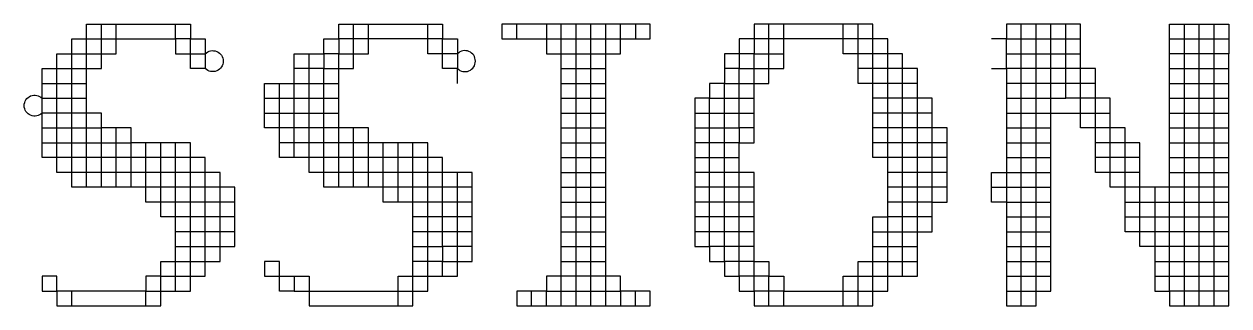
# Model space of a CAD drawing. Header units: millimetres. Extents: x 0 to 420, y 0 to 297.
# Drawn here: x 389.57 to 396.6, y 75.52 to 77.16 of the extents above; entities that cross this region are included whole.
import ezdxf
from ezdxf.enums import TextEntityAlignment as Align

# ---------------------------------------------------------------- set-up
doc = ezdxf.new("R2010")
doc.units = ezdxf.units.MM
doc.layers.add('TEXT', color=255, linetype='Continuous')
doc.styles.add('ECL', font='SIMFANG_2312.TTF', dxfattribs={"width": 0.7, "height": 3})

# ---------------------------------------------------------------- blocks, each defined once
blk = doc.blocks.new('*U68')
at = {"color": 157, "linetype": 'Continuous'}
for points in [[(31.812, 4.722), (31.664, 4.722), (31.664, 4.87), (31.515, 4.87), (31.515, 5.019), (31.367, 5.019), (31.367, 5.167), (31.218, 5.167), (31.07, 5.167), (30.921, 5.167), (30.773, 5.167), (30.624, 5.167), (30.476, 5.167), (30.327, 5.167), (30.179, 5.167), (30.03, 5.167), (30.03, 5.316), (30.03, 5.464), (30.03, 5.613), (29.882, 5.613), (29.882, 5.761), (29.882, 5.91), (29.882, 6.058), (30.03, 6.058), (30.03, 6.207), (30.179, 6.207), (30.179, 6.355), (30.327, 6.355), (30.327, 6.504), (31.367, 6.504), (31.367, 6.355), (31.515, 6.355), (31.515, 6.207), (31.515, 6.058), (31.367, 6.058), (31.367, 6.207), (31.367, 6.355), (31.218, 6.355), (31.218, 6.504)], [(38.643, 5.91), (38.643, 6.058), (38.495, 6.058), (38.346, 6.058), (38.346, 6.207), (38.198, 6.207), (38.049, 6.207), (37.901, 6.207), (37.901, 6.355), (37.752, 6.355), (37.604, 6.355), (37.455, 6.355), (37.307, 6.355), (37.158, 6.355), (37.01, 6.355), (37.01, 6.207), (36.861, 6.207), (36.861, 6.058), (36.713, 6.058)], [(35.079, 6.058), (35.228, 6.058), (35.376, 6.058), (35.525, 6.058)], [(38.94, 5.316), (38.792, 5.316), (38.643, 5.316), (38.643, 5.464), (38.495, 5.464), (38.495, 5.613), (38.346, 5.613), (38.198, 5.613)], [(39.534, 5.316), (39.683, 5.316), (39.831, 5.316), (39.98, 5.316)], [(40.871, 5.167), (40.722, 5.167), (40.722, 5.316), (40.574, 5.316), (40.425, 5.316)], [(39.534, 5.167), (39.683, 5.167), (39.831, 5.167), (39.98, 5.167)], [(39.534, 5.019), (39.683, 5.019), (39.831, 5.019), (39.98, 5.019)], [(39.534, 4.722), (39.683, 4.722), (39.831, 4.722), (39.98, 4.722)], [(39.534, 4.573), (39.683, 4.573), (39.831, 4.573), (39.98, 4.573)], [(40.722, 4.573), (40.871, 4.573), (41.019, 4.573), (41.168, 4.573), (41.316, 4.573), (41.465, 4.573), (41.613, 4.573), (41.762, 4.573)], [(31.218, 4.276), (31.367, 4.276), (31.515, 4.276), (31.664, 4.276), (31.664, 4.425), (31.515, 4.425), (31.367, 4.425), (31.218, 4.425)], [(39.534, 4.425), (39.683, 4.425), (39.831, 4.425), (39.98, 4.425)], [(39.534, 4.276), (39.683, 4.276), (39.831, 4.276), (39.98, 4.276)], [(41.019, 4.128), (41.168, 4.128), (41.316, 4.128), (41.465, 4.128), (41.613, 4.128), (41.762, 4.128)], [(39.534, 3.979), (39.683, 3.979), (39.831, 3.979), (39.98, 3.979)]]:
    blk.add_lwpolyline(points, dxfattribs=at)
at = {"color": 177, "linetype": 'Continuous'}
for points in [[(31.812, 4.573), (31.664, 4.573), (31.664, 4.722), (31.515, 4.722), (31.515, 4.87), (31.367, 4.87), (31.367, 5.019), (31.218, 5.019), (31.07, 5.019), (30.921, 5.019), (30.773, 5.019), (30.624, 5.019), (30.476, 5.019), (30.327, 5.019), (30.179, 5.019), (30.179, 5.167), (30.179, 5.316), (30.179, 5.464), (30.179, 5.613), (30.03, 5.613), (30.03, 5.761), (30.03, 5.91), (30.179, 5.91), (30.179, 6.058), (30.327, 6.058), (30.476, 6.058), (30.476, 6.207), (30.624, 6.207), (30.624, 6.355), (30.624, 6.504)], [(39.534, 5.761), (39.683, 5.761), (39.831, 5.761), (39.98, 5.761), (39.98, 5.91), (39.98, 6.058), (39.98, 6.207), (39.98, 6.355), (39.98, 6.504)], [(36.416, 5.613), (36.564, 5.613), (36.564, 5.761), (36.713, 5.761), (36.713, 5.91), (36.861, 5.91), (36.861, 6.058), (37.01, 6.058), (37.01, 6.207), (37.158, 6.207), (37.307, 6.207)], [(38.792, 5.613), (38.643, 5.613), (38.643, 5.761), (38.495, 5.761), (38.495, 5.91), (38.346, 5.91), (38.346, 6.058), (38.198, 6.058), (38.049, 6.058)], [(37.01, 4.128), (36.861, 4.128), (36.861, 4.276), (36.713, 4.276), (36.564, 4.276), (36.564, 4.425), (36.564, 4.573), (36.564, 4.722), (36.564, 4.87), (36.564, 5.019), (36.564, 5.167), (36.564, 5.316), (36.564, 5.464), (36.713, 5.464), (36.713, 5.613), (36.861, 5.613), (36.861, 5.761), (37.01, 5.761)], [(37.307, 3.682), (37.307, 3.831), (37.158, 3.831), (37.158, 3.979), (37.01, 3.979), (36.861, 3.979), (36.861, 4.128), (36.713, 4.128), (36.713, 4.276), (36.713, 4.425), (36.713, 4.573), (36.713, 4.722), (36.713, 4.87), (36.713, 5.019), (36.713, 5.167), (36.713, 5.316), (36.713, 5.464), (36.861, 5.464), (36.861, 5.613), (37.01, 5.613)], [(29.882, 5.464), (30.03, 5.464), (30.179, 5.464), (30.327, 5.464), (30.476, 5.464)], [(32.852, 4.87), (32.852, 5.019), (32.852, 5.167), (32.852, 5.316), (32.852, 5.464)], [(33, 4.87), (33, 5.019), (33, 5.167), (33, 5.316), (33, 5.464)], [(29.882, 5.316), (30.03, 5.316), (30.179, 5.316), (30.327, 5.316), (30.476, 5.316), (30.624, 5.316), (30.773, 5.316)], [(31.07, 3.979), (31.07, 4.128), (31.218, 4.128), (31.367, 4.128), (31.515, 4.128), (31.515, 4.276), (31.515, 4.425), (31.515, 4.573), (31.515, 4.722), (31.367, 4.722), (31.367, 4.87), (31.218, 4.87), (31.07, 4.87), (30.921, 4.87), (30.921, 5.019), (30.921, 5.167), (30.921, 5.316)], [(30.921, 3.682), (31.07, 3.682), (31.07, 3.831), (31.07, 3.979), (31.218, 3.979), (31.367, 3.979), (31.367, 4.128), (31.367, 4.276), (31.367, 4.425), (31.367, 4.573), (31.367, 4.722), (31.218, 4.722), (31.07, 4.722), (31.07, 4.87), (31.07, 5.019), (31.07, 5.167), (31.07, 5.316)], [(33.446, 4.722), (33.446, 4.87), (33.446, 5.019), (33.446, 5.167), (33.446, 5.316)], [(35.079, 5.167), (35.228, 5.167), (35.376, 5.167), (35.525, 5.167)], [(38.198, 4.425), (38.346, 4.425), (38.495, 4.425), (38.643, 4.425), (38.643, 4.573), (38.495, 4.573), (38.346, 4.573)], [(35.079, 4.276), (35.228, 4.276), (35.376, 4.276), (35.525, 4.276)], [(34.931, 3.682), (34.931, 3.831), (35.079, 3.831), (35.228, 3.831), (35.376, 3.831), (35.525, 3.831), (35.673, 3.831), (35.673, 3.682)]]:
    blk.add_lwpolyline(points, dxfattribs=at)
at = {"color": 165, "linetype": 'Continuous'}
for points in [[(30.476, 4.87), (30.476, 5.019), (30.476, 5.167), (30.476, 5.316), (30.476, 5.464), (30.476, 5.613), (30.327, 5.613), (30.327, 5.761), (30.327, 5.91), (30.327, 6.058), (30.327, 6.207), (30.476, 6.207), (30.476, 6.355), (30.476, 6.504)], [(32.406, 5.91), (32.555, 5.91), (32.703, 5.91), (32.852, 5.91), (32.852, 6.058), (32.852, 6.207), (33, 6.207), (33, 6.355), (33, 6.504)], [(35.525, 3.682), (35.525, 3.831), (35.525, 3.979), (35.525, 4.128), (35.525, 4.276), (35.525, 4.425), (35.525, 4.573), (35.525, 4.722), (35.525, 4.87), (35.525, 5.019), (35.525, 5.167), (35.525, 5.316), (35.525, 5.464), (35.525, 5.613), (35.525, 5.761), (35.525, 5.91), (35.525, 6.058), (35.525, 6.207), (35.525, 6.355), (35.525, 6.504)], [(37.01, 5.464), (37.01, 5.613), (37.01, 5.761), (37.01, 5.91), (37.01, 6.058), (37.158, 6.058), (37.158, 6.207), (37.158, 6.355), (37.158, 6.504)], [(41.762, 4.276), (41.613, 4.276), (41.465, 4.276), (41.316, 4.276), (41.168, 4.276), (41.019, 4.276), (40.871, 4.276), (40.871, 4.425), (40.722, 4.425), (40.722, 4.573), (40.722, 4.722), (40.722, 4.87), (40.722, 5.019), (40.574, 5.019), (40.425, 5.019), (40.425, 5.167), (40.425, 5.316), (40.425, 5.464), (40.425, 5.613), (40.425, 5.761), (40.425, 5.91), (40.425, 6.058), (40.277, 6.058), (40.277, 6.207), (40.277, 6.355), (40.277, 6.504), (39.534, 6.504), (39.534, 6.355), (39.386, 6.355)], [(41.613, 3.682), (41.613, 3.831), (41.613, 3.979), (41.613, 4.128), (41.613, 4.276), (41.613, 4.425), (41.613, 4.573), (41.613, 4.722), (41.613, 4.87), (41.613, 5.019), (41.613, 5.167), (41.613, 5.316), (41.613, 5.464), (41.613, 5.613), (41.613, 5.761), (41.613, 5.91), (41.613, 6.058), (41.613, 6.207), (41.613, 6.355), (41.613, 6.504)], [(32.406, 3.831), (32.258, 3.831), (32.258, 3.979), (32.555, 3.979), (32.555, 3.831), (33.446, 3.831), (33.446, 3.979), (33.594, 3.979), (33.743, 3.979), (33.891, 3.979), (34.04, 3.979), (34.04, 4.128), (34.188, 4.128), (34.188, 4.276), (34.188, 4.425), (34.188, 4.573), (34.188, 4.722), (34.188, 4.87), (34.188, 5.019), (33.891, 5.019), (33.891, 5.167), (33.743, 5.167), (33.743, 5.316), (33.149, 5.316), (33.149, 5.464), (32.852, 5.464), (32.703, 5.464), (32.555, 5.464), (32.406, 5.464), (32.258, 5.464), (32.109, 5.464), (32.109, 5.613), (32.109, 5.761), (32.109, 5.91), (32.406, 5.91)], [(36.861, 5.019), (36.861, 5.167), (36.861, 5.316), (36.713, 5.316), (36.564, 5.316), (36.416, 5.316)], [(37.01, 4.87), (36.861, 4.87), (36.861, 5.019), (36.713, 5.019), (36.564, 5.019), (36.416, 5.019)], [(37.01, 4.722), (36.861, 4.722), (36.861, 4.87), (36.713, 4.87), (36.564, 4.87), (36.416, 4.87)], [(37.01, 4.128), (37.158, 4.128), (37.158, 3.979), (37.307, 3.979), (37.307, 3.831), (37.901, 3.831), (37.901, 3.979), (38.049, 3.979), (38.049, 4.128), (38.198, 4.128), (38.346, 4.128), (38.495, 4.128), (38.643, 4.128)]]:
    blk.add_lwpolyline(points, dxfattribs=at)
at = {"color": 251, "linetype": 'Continuous'}
for points in [[(32.406, 5.167), (32.406, 5.316), (32.406, 5.464), (32.406, 5.613), (32.406, 5.761), (32.406, 5.91), (32.406, 6.058), (32.406, 6.207), (32.703, 6.207), (32.703, 6.355), (32.852, 6.355), (32.852, 6.504), (33.891, 6.504), (33.891, 6.355), (34.04, 6.355), (34.04, 6.207), (34.04, 6.058, 2.414214), (34.04, 6.207), (33.891, 6.207), (33.743, 6.207), (33.743, 6.355), (33.594, 6.355), (33.446, 6.355), (33.297, 6.355), (33.149, 6.355), (33, 6.355), (32.852, 6.355), (32.852, 6.207), (32.703, 6.207), (32.703, 6.058), (32.555, 6.058), (32.406, 6.058)], [(29.882, 5.91), (30.03, 5.91), (30.03, 6.058), (30.179, 6.058), (30.179, 6.207), (30.327, 6.207), (30.327, 6.355), (30.476, 6.355), (30.624, 6.355), (30.773, 6.355), (30.921, 6.355), (31.07, 6.355), (31.218, 6.355), (31.218, 6.207), (31.367, 6.207), (31.515, 6.207, -2.414214), (31.515, 6.058)]]:
    blk.add_lwpolyline(points, format="xyb", dxfattribs=at)
at = {"color": 147, "linetype": 'Continuous'}
for points in [[(33.149, 4.87), (33.149, 5.019), (33, 5.019), (32.852, 5.019), (32.703, 5.019), (32.703, 5.167), (32.703, 5.316), (32.703, 5.464), (32.703, 5.613), (32.703, 5.761), (32.703, 5.91), (32.703, 6.058), (32.852, 6.058), (33, 6.058), (33, 6.207), (33.149, 6.207), (33.149, 6.355), (33.149, 6.504)], [(39.534, 5.613), (39.683, 5.613), (39.831, 5.613), (39.98, 5.613), (39.98, 5.761), (40.128, 5.761), (40.128, 5.91), (40.128, 6.058), (40.128, 6.207), (40.128, 6.355), (40.128, 6.504)], [(41.762, 4.425), (41.613, 4.425), (41.465, 4.425), (41.316, 4.425), (41.168, 4.425), (41.019, 4.425), (40.871, 4.425), (40.871, 4.573), (40.871, 4.722), (40.871, 4.87), (40.871, 5.019), (40.871, 5.167), (40.871, 5.316), (40.722, 5.316), (40.722, 5.464), (40.574, 5.464), (40.574, 5.613), (40.574, 5.761), (40.425, 5.761), (40.277, 5.761), (40.277, 5.91), (40.128, 5.91), (39.98, 5.91), (39.831, 5.91), (39.683, 5.91), (39.534, 5.91)], [(38.94, 5.167), (38.792, 5.167), (38.643, 5.167), (38.643, 5.316), (38.495, 5.316), (38.495, 5.464), (38.346, 5.464), (38.198, 5.464)], [(39.534, 5.464), (39.683, 5.464), (39.831, 5.464), (39.98, 5.464)], [(38.94, 5.019), (38.792, 5.019), (38.643, 5.019), (38.643, 5.167), (38.495, 5.167), (38.495, 5.316), (38.346, 5.316), (38.198, 5.316)], [(39.534, 4.128), (39.683, 4.128), (39.831, 4.128), (39.98, 4.128)], [(41.019, 3.979), (41.168, 3.979), (41.316, 3.979), (41.465, 3.979), (41.613, 3.979), (41.762, 3.979)]]:
    blk.add_lwpolyline(points, dxfattribs=at)
at = {"color": 252, "linetype": 'Continuous'}
for points in [[(34.04, 5.91), (34.04, 6.058), (33.891, 6.058), (33.891, 6.207), (33.891, 6.355), (33.743, 6.355), (33.743, 6.504)], [(35.822, 6.504), (35.822, 6.355), (35.97, 6.355), (35.97, 6.504), (34.485, 6.504), (34.485, 6.355), (34.634, 6.355), (34.634, 6.504)], [(38.495, 5.167), (38.346, 5.167), (38.198, 5.167), (38.198, 5.316), (38.198, 5.464), (38.198, 5.613), (38.198, 5.761), (38.198, 5.91), (38.049, 5.91), (38.049, 6.058), (38.049, 6.207), (38.049, 6.355), (38.049, 6.504)], [(30.03, 3.831), (30.03, 3.979), (29.882, 3.979), (29.882, 3.831), (30.03, 3.831)], [(31.07, 3.979), (30.921, 3.979), (30.921, 3.831), (30.03, 3.831), (30.03, 3.682), (30.179, 3.682), (30.179, 3.831)]]:
    blk.add_lwpolyline(points, dxfattribs=at)
at = {"color": 251, "linetype": 'Continuous'}
for points in [[(34.931, 6.504), (34.931, 6.355), (34.931, 6.207), (35.079, 6.207), (35.228, 6.207), (35.376, 6.207), (35.525, 6.207), (35.673, 6.207), (35.673, 6.355), (35.673, 6.504)], [(34.188, 4.573), (34.04, 4.573), (33.891, 4.573), (33.891, 4.722), (33.743, 4.722), (33.594, 4.722), (33.446, 4.722), (33.297, 4.722), (33.297, 4.87), (33.149, 4.87), (33, 4.87), (32.852, 4.87), (32.703, 4.87), (32.703, 5.019), (32.555, 5.019), (32.555, 5.167), (32.406, 5.167), (32.258, 5.167), (32.258, 5.316), (32.258, 5.464), (32.258, 5.613), (32.258, 5.761), (32.258, 5.91)], [(38.049, 3.682), (38.049, 3.831), (38.198, 3.831), (38.198, 3.979), (38.198, 4.128), (38.198, 4.276), (38.198, 4.425), (38.198, 4.573), (38.346, 4.573)], [(34.782, 3.682), (34.931, 3.682), (35.079, 3.682), (35.228, 3.682), (35.376, 3.682), (35.525, 3.682), (35.673, 3.682), (35.822, 3.682), (35.822, 3.831)]]:
    blk.add_lwpolyline(points, dxfattribs=at)
at = {"color": 217, "linetype": 'Continuous'}
blk.add_lwpolyline([(35.079, 3.682), (35.079, 3.831), (35.079, 3.979), (35.079, 4.128), (35.079, 4.276), (35.079, 4.425), (35.079, 4.573), (35.079, 4.722), (35.079, 4.87), (35.079, 5.019), (35.079, 5.167), (35.079, 5.316), (35.079, 5.464), (35.079, 5.613), (35.079, 5.761), (35.079, 5.91), (35.079, 6.058), (35.079, 6.207), (35.079, 6.355), (35.079, 6.504)], dxfattribs=at)
at = {"color": 166, "linetype": 'Continuous'}
for points in [[(35.228, 3.682), (35.228, 3.831), (35.228, 3.979), (35.228, 4.128), (35.228, 4.276), (35.228, 4.425), (35.228, 4.573), (35.228, 4.722), (35.228, 4.87), (35.228, 5.019), (35.228, 5.167), (35.228, 5.316), (35.228, 5.464), (35.228, 5.613), (35.228, 5.761), (35.228, 5.91), (35.228, 6.058), (35.228, 6.207), (35.228, 6.355), (35.228, 6.504)], [(34.188, 4.722), (34.04, 4.722), (33.891, 4.722), (33.891, 4.87), (33.743, 4.87), (33.743, 5.019), (33.594, 5.019), (33.446, 5.019), (33.297, 5.019), (33.149, 5.019), (33.149, 5.167), (33, 5.167), (32.852, 5.167), (32.703, 5.167), (32.555, 5.167), (32.555, 5.316), (32.555, 5.464), (32.555, 5.613), (32.555, 5.761), (32.555, 5.91), (32.555, 6.058), (32.555, 6.207)], [(39.534, 6.207), (39.683, 6.207), (39.831, 6.207), (39.98, 6.207), (40.128, 6.207), (40.277, 6.207)], [(38.495, 3.979), (38.495, 4.128), (38.495, 4.276), (38.495, 4.425), (38.495, 4.573), (38.495, 4.722), (38.495, 4.87), (38.495, 5.019), (38.495, 5.167)]]:
    blk.add_lwpolyline(points, dxfattribs=at)
at = {"color": 156, "linetype": 'Continuous'}
for points in [[(35.376, 3.682), (35.376, 3.831), (35.376, 3.979), (35.376, 4.128), (35.376, 4.276), (35.376, 4.425), (35.376, 4.573), (35.376, 4.722), (35.376, 4.87), (35.376, 5.019), (35.376, 5.167), (35.376, 5.316), (35.376, 5.464), (35.376, 5.613), (35.376, 5.761), (35.376, 5.91), (35.376, 6.058), (35.376, 6.207), (35.376, 6.355), (35.376, 6.504)], [(39.534, 3.831), (39.683, 3.831), (39.831, 3.831), (39.831, 3.979), (39.831, 4.128), (39.831, 4.276), (39.831, 4.425), (39.831, 4.573), (39.831, 4.722), (39.831, 4.87), (39.831, 5.019), (39.831, 5.167), (39.831, 5.316), (39.831, 5.464), (39.831, 5.613), (39.831, 5.761), (39.831, 5.91), (39.831, 6.058), (39.831, 6.207), (39.831, 6.355), (39.831, 6.504)], [(41.465, 3.682), (41.465, 3.831), (41.465, 3.979), (41.465, 4.128), (41.465, 4.276), (41.465, 4.425), (41.465, 4.573), (41.465, 4.722), (41.465, 4.87), (41.465, 5.019), (41.465, 5.167), (41.465, 5.316), (41.465, 5.464), (41.465, 5.613), (41.465, 5.761), (41.465, 5.91), (41.465, 6.058), (41.465, 6.207), (41.465, 6.355), (41.465, 6.504)], [(30.773, 4.87), (30.773, 5.019), (30.773, 5.167), (30.773, 5.316)], [(34.188, 4.87), (34.04, 4.87), (33.891, 4.87), (33.891, 5.019), (33.743, 5.019), (33.743, 5.167), (33.594, 5.167), (33.446, 5.167), (33.297, 5.167), (33.149, 5.167), (33.149, 5.316), (33, 5.316), (32.852, 5.316), (32.703, 5.316), (32.555, 5.316), (32.406, 5.316), (32.258, 5.316)], [(38.792, 4.722), (38.643, 4.722), (38.643, 4.87), (38.495, 4.87), (38.346, 4.87)]]:
    blk.add_lwpolyline(points, dxfattribs=at)
at = {"color": 175, "linetype": 'Continuous'}
for points in [[(36.416, 5.464), (36.564, 5.464), (36.564, 5.613), (36.713, 5.613), (36.713, 5.761), (36.861, 5.761), (36.861, 5.91), (37.01, 5.91), (37.158, 5.91), (37.158, 6.058), (37.307, 6.058), (37.307, 6.207), (37.307, 6.355), (37.307, 6.504)], [(37.901, 3.682), (37.901, 3.831), (38.049, 3.831), (38.049, 3.979), (38.198, 3.979), (38.346, 3.979), (38.495, 3.979), (38.643, 3.979), (38.643, 4.128), (38.643, 4.276), (38.643, 4.425), (38.792, 4.425), (38.792, 4.573), (38.792, 4.722), (38.792, 4.87), (38.792, 5.019), (38.792, 5.167), (38.792, 5.316), (38.792, 5.464), (38.792, 5.613), (38.792, 5.761), (38.643, 5.761), (38.643, 5.91), (38.495, 5.91), (38.495, 6.058), (38.495, 6.207), (38.346, 6.207), (38.346, 6.355), (38.198, 6.355), (38.198, 6.504), (37.01, 6.504), (37.01, 6.355), (36.861, 6.355), (36.861, 6.207), (36.713, 6.207), (36.713, 6.058), (36.713, 5.91), (36.564, 5.91), (36.564, 5.761), (36.416, 5.761), (36.416, 5.613), (36.416, 5.464), (36.416, 5.316), (36.416, 5.167), (36.416, 5.019), (36.416, 4.87), (36.416, 4.722), (36.416, 4.573), (36.416, 4.425), (36.416, 4.276), (36.564, 4.276), (36.564, 4.128), (36.713, 4.128), (36.713, 3.979), (36.861, 3.979), (36.861, 3.831), (37.01, 3.831), (37.01, 3.682), (37.158, 3.682), (37.307, 3.682), (37.455, 3.682), (37.604, 3.682), (37.752, 3.682), (37.901, 3.682), (38.049, 3.682), (38.198, 3.682), (38.198, 3.831), (38.346, 3.831), (38.346, 3.979), (38.346, 4.128), (38.346, 4.276), (38.346, 4.425), (38.346, 4.573), (38.346, 4.722), (38.346, 4.87), (38.346, 5.019), (38.346, 5.167), (38.346, 5.316), (38.346, 5.464), (38.346, 5.613), (38.346, 5.761), (38.346, 5.91), (38.198, 5.91), (38.198, 6.058), (38.198, 6.207), (38.198, 6.355), (38.049, 6.355), (37.901, 6.355), (37.901, 6.504)], [(41.168, 6.058), (41.316, 6.058), (41.465, 6.058), (41.613, 6.058), (41.762, 6.058)], [(41.168, 5.91), (41.316, 5.91), (41.465, 5.91), (41.613, 5.91), (41.762, 5.91)], [(32.109, 5.761), (32.258, 5.761), (32.406, 5.761), (32.555, 5.761), (32.703, 5.761), (32.852, 5.761)], [(41.762, 4.87), (41.613, 4.87), (41.465, 4.87), (41.316, 4.87), (41.168, 4.87), (40.871, 4.87), (40.722, 4.87), (40.574, 4.87), (40.574, 5.019), (40.574, 5.167), (40.574, 5.316), (40.574, 5.464), (40.425, 5.464), (40.277, 5.464), (40.277, 5.613), (40.277, 5.761), (40.128, 5.761)], [(41.168, 5.761), (41.316, 5.761), (41.465, 5.761), (41.613, 5.761), (41.762, 5.761)], [(32.109, 5.613), (32.258, 5.613), (32.406, 5.613), (32.555, 5.613), (32.703, 5.613), (32.852, 5.613)], [(41.168, 5.613), (41.316, 5.613), (41.465, 5.613), (41.613, 5.613), (41.762, 5.613)], [(41.168, 5.464), (41.316, 5.464), (41.465, 5.464), (41.613, 5.464), (41.762, 5.464)], [(41.168, 5.316), (41.316, 5.316), (41.465, 5.316), (41.613, 5.316), (41.762, 5.316)], [(41.168, 5.167), (41.316, 5.167), (41.465, 5.167), (41.613, 5.167), (41.762, 5.167)], [(41.168, 5.019), (41.316, 5.019), (41.465, 5.019), (41.613, 5.019), (41.762, 5.019)], [(37.01, 4.573), (36.861, 4.573), (36.861, 4.722), (36.713, 4.722), (36.564, 4.722), (36.416, 4.722)], [(40.722, 4.722), (40.871, 4.722), (41.019, 4.722), (41.168, 4.722), (41.316, 4.722), (41.465, 4.722), (41.613, 4.722), (41.762, 4.722)], [(37.01, 4.425), (36.861, 4.425), (36.861, 4.573), (36.713, 4.573), (36.564, 4.573), (36.416, 4.573)]]:
    blk.add_lwpolyline(points, dxfattribs=at)
at = {"color": 168, "linetype": 'Continuous'}
blk.add_lwpolyline([(39.683, 3.682), (39.683, 3.831), (39.683, 3.979), (39.683, 4.128), (39.683, 4.276), (39.683, 4.425), (39.683, 4.573), (39.683, 4.722), (39.683, 4.87), (39.683, 5.019), (39.683, 5.167), (39.683, 5.316), (39.683, 5.464), (39.683, 5.613), (39.683, 5.761), (39.683, 5.91), (39.683, 6.058), (39.683, 6.207), (39.683, 6.355), (39.683, 6.504)], dxfattribs=at)
at = {"color": 185, "linetype": 'Continuous'}
for points in [[(41.762, 3.831), (41.613, 3.831), (41.465, 3.831), (41.316, 3.831), (41.168, 3.831), (41.168, 3.979), (41.168, 4.128), (41.168, 4.276), (41.168, 4.425), (41.168, 4.573), (41.168, 4.722), (41.168, 4.87), (41.168, 5.019), (41.168, 5.167), (41.168, 5.316), (41.168, 5.464), (41.168, 5.613), (41.168, 5.761), (41.168, 5.91), (41.168, 6.058), (41.168, 6.207), (41.168, 6.355), (41.168, 6.504), (41.762, 6.504), (41.762, 6.355), (41.762, 6.207)], [(33.446, 3.682), (33.446, 3.831), (33.594, 3.831), (33.594, 3.979), (33.594, 4.128), (33.594, 4.276), (33.594, 4.425), (33.594, 4.573), (33.594, 4.722), (33.594, 4.87), (33.594, 5.019), (33.594, 5.167), (33.594, 5.316)]]:
    blk.add_lwpolyline(points, dxfattribs=at)
at = {"color": 187, "linetype": 'Continuous'}
for points in [[(41.316, 3.682), (41.316, 3.831), (41.316, 3.979), (41.316, 4.128), (41.316, 4.276), (41.316, 4.425), (41.316, 4.573), (41.316, 4.722), (41.316, 4.87), (41.316, 5.019), (41.316, 5.167), (41.316, 5.316), (41.316, 5.464), (41.316, 5.613), (41.316, 5.761), (41.316, 5.91), (41.316, 6.058), (41.316, 6.207), (41.316, 6.355), (41.316, 6.504)], [(39.386, 6.058), (39.534, 6.058), (39.534, 6.207), (39.534, 6.355), (39.683, 6.355), (39.831, 6.355), (39.98, 6.355), (40.128, 6.355), (40.277, 6.355)], [(35.079, 5.464), (35.228, 5.464), (35.376, 5.464), (35.525, 5.464)], [(35.079, 5.316), (35.228, 5.316), (35.376, 5.316), (35.525, 5.316)], [(34.188, 4.425), (34.04, 4.425), (33.891, 4.425), (33.891, 4.573), (33.743, 4.573), (33.594, 4.573)], [(37.01, 4.276), (36.861, 4.276), (36.861, 4.425), (36.713, 4.425), (36.564, 4.425), (36.416, 4.425)]]:
    blk.add_lwpolyline(points, dxfattribs=at)
at = {"color": 167, "linetype": 'Continuous'}
for points in [[(34.634, 6.355), (34.782, 6.355), (34.931, 6.355), (35.079, 6.355), (35.228, 6.355), (35.376, 6.355), (35.525, 6.355), (35.673, 6.355), (35.822, 6.355)], [(30.327, 4.87), (30.327, 5.019), (30.327, 5.167), (30.327, 5.316), (30.327, 5.464), (30.327, 5.613), (30.179, 5.613), (30.179, 5.761), (30.179, 5.91), (30.327, 5.91)], [(35.079, 5.91), (35.228, 5.91), (35.376, 5.91), (35.525, 5.91)], [(29.882, 5.761), (30.03, 5.761), (30.179, 5.761), (30.327, 5.761)], [(35.079, 5.761), (35.228, 5.761), (35.376, 5.761), (35.525, 5.761)], [(38.792, 5.464), (38.643, 5.464), (38.643, 5.613), (38.495, 5.613), (38.495, 5.761), (38.346, 5.761), (38.198, 5.761)], [(35.079, 5.613), (35.228, 5.613), (35.376, 5.613), (35.525, 5.613)], [(30.624, 4.87), (30.624, 5.019), (30.624, 5.167), (30.624, 5.316), (30.624, 5.464)], [(36.416, 5.167), (36.564, 5.167), (36.713, 5.167), (36.861, 5.167)], [(40.871, 5.019), (40.722, 5.019), (40.722, 5.167), (40.574, 5.167), (40.425, 5.167)], [(33.594, 4.276), (33.743, 4.276), (33.891, 4.276), (33.891, 4.128), (34.04, 4.128), (34.04, 4.276), (34.04, 4.425), (34.04, 4.573), (34.04, 4.722), (34.04, 4.87), (34.04, 5.019)], [(35.079, 5.019), (35.228, 5.019), (35.376, 5.019), (35.525, 5.019)], [(35.079, 4.87), (35.228, 4.87), (35.376, 4.87), (35.525, 4.87)], [(35.079, 4.722), (35.228, 4.722), (35.376, 4.722), (35.525, 4.722)], [(38.792, 4.573), (38.643, 4.573), (38.643, 4.722), (38.495, 4.722), (38.346, 4.722)], [(35.079, 4.573), (35.228, 4.573), (35.376, 4.573), (35.525, 4.573)], [(35.079, 4.425), (35.228, 4.425), (35.376, 4.425), (35.525, 4.425)], [(38.198, 4.276), (38.346, 4.276), (38.495, 4.276), (38.643, 4.276)], [(35.079, 4.128), (35.228, 4.128), (35.376, 4.128), (35.525, 4.128)]]:
    blk.add_lwpolyline(points, dxfattribs=at)
at = {"color": 197, "linetype": 'Continuous'}
for points in [[(41.168, 6.355), (41.316, 6.355), (41.465, 6.355), (41.613, 6.355), (41.762, 6.355)], [(31.218, 3.831), (31.218, 3.979), (31.218, 4.128), (31.218, 4.276), (31.218, 4.425), (31.218, 4.573), (31.218, 4.722), (31.218, 4.87), (31.218, 5.019), (31.218, 5.167), (31.218, 5.316)], [(34.188, 4.276), (34.04, 4.276), (33.891, 4.276), (33.891, 4.425), (33.743, 4.425), (33.594, 4.425)]]:
    blk.add_lwpolyline(points, dxfattribs=at)
at = {"color": 163, "linetype": 'Continuous'}
for points in [[(41.019, 4.87), (41.019, 4.722), (41.019, 4.573), (41.019, 4.425), (41.019, 4.276), (41.019, 4.128), (41.019, 3.979), (41.019, 3.831), (41.168, 3.831), (41.168, 3.682), (41.316, 3.682), (41.465, 3.682), (41.613, 3.682), (41.762, 3.682), (41.762, 3.831), (41.762, 3.979), (41.762, 4.128), (41.762, 4.276), (41.762, 4.425), (41.762, 4.573), (41.762, 4.722), (41.762, 4.87), (41.762, 5.019), (41.762, 5.167), (41.762, 5.316), (41.762, 5.464), (41.762, 5.613), (41.762, 5.761), (41.762, 5.91), (41.762, 6.058), (41.762, 6.207), (41.613, 6.207), (41.465, 6.207), (41.316, 6.207), (41.168, 6.207)], [(37.158, 3.682), (37.158, 3.831), (37.01, 3.831), (37.01, 3.979), (37.01, 4.128), (37.01, 4.276), (37.01, 4.425), (37.01, 4.573), (37.01, 4.722), (37.01, 4.87), (37.01, 5.019), (36.861, 5.019)]]:
    blk.add_lwpolyline(points, dxfattribs=at)
at = {"color": 155, "linetype": 'Continuous'}
for points in [[(40.425, 5.91), (40.277, 5.91), (40.277, 6.058), (40.128, 6.058), (39.98, 6.058), (39.831, 6.058), (39.683, 6.058), (39.534, 6.058), (39.534, 5.91), (39.534, 5.761), (39.534, 5.613), (39.534, 5.464), (39.534, 5.316), (39.534, 5.167), (39.534, 5.019), (39.534, 4.87), (39.534, 4.722), (39.534, 4.573), (39.534, 4.425), (39.534, 4.276), (39.534, 4.128), (39.534, 3.979), (39.534, 3.831), (39.534, 3.682), (39.683, 3.682), (39.831, 3.682), (39.831, 3.831), (39.98, 3.831), (39.98, 3.979), (39.98, 4.128), (39.98, 4.276), (39.98, 4.425), (39.98, 4.573), (39.98, 4.722), (39.98, 4.87), (39.98, 5.019), (39.98, 5.167), (39.98, 5.316), (39.98, 5.464), (39.98, 5.613), (40.128, 5.613), (40.277, 5.613), (40.425, 5.613), (40.574, 5.613)], [(30.179, 3.682), (30.327, 3.682), (30.476, 3.682), (30.624, 3.682), (30.773, 3.682), (30.921, 3.682), (30.921, 3.831), (31.07, 3.831), (31.218, 3.831), (31.367, 3.831), (31.367, 3.979), (31.515, 3.979), (31.515, 4.128), (31.664, 4.128), (31.664, 4.276), (31.812, 4.276), (31.812, 4.425), (31.812, 4.573), (31.812, 4.722), (31.812, 4.87), (31.664, 4.87), (31.664, 5.019), (31.515, 5.019), (31.515, 5.167), (31.367, 5.167), (31.367, 5.316), (30.773, 5.316), (30.773, 5.464), (30.476, 5.464)], [(32.258, 3.979), (32.258, 4.128), (32.109, 4.128), (32.109, 3.979), (32.258, 3.979)]]:
    blk.add_lwpolyline(points, dxfattribs=at)
at = {"color": 161, "linetype": 'Continuous'}
blk.add_lwpolyline([(32.852, 5.464), (32.852, 5.613), (32.852, 5.761), (32.852, 5.91)], dxfattribs=at)
at = {"color": 185, "linetype": 'Continuous'}
blk.add_lwpolyline([(31.812, 4.425), (31.664, 4.425), (31.664, 4.573), (31.515, 4.573), (31.367, 4.573), (31.218, 4.573), (31.07, 4.573), (31.07, 4.722), (30.921, 4.722), (30.921, 4.87), (30.773, 4.87), (30.624, 4.87), (30.476, 4.87), (30.327, 4.87), (30.179, 4.87), (30.179, 5.019), (30.03, 5.019), (30.03, 5.167), (29.882, 5.167), (29.882, 5.316), (29.882, 5.464), (29.882, 5.613, -2.414214), (29.882, 5.761)], format="xyb", dxfattribs=at)
at = {"color": 143, "linetype": 'Continuous'}
for points in [[(36.861, 5.316), (37.01, 5.316), (37.01, 5.464), (36.861, 5.464), (36.861, 5.316)], [(38.792, 4.722), (38.94, 4.722), (38.94, 4.87), (38.94, 5.019), (38.94, 5.167), (38.94, 5.316), (38.94, 5.464), (38.792, 5.464)]]:
    blk.add_lwpolyline(points, dxfattribs=at)
at = {"color": 207, "linetype": 'Continuous'}
for points in [[(32.406, 3.979), (32.406, 3.831), (32.555, 3.831), (32.555, 3.682), (32.703, 3.682), (32.852, 3.682), (33, 3.682), (33.149, 3.682), (33.297, 3.682), (33.446, 3.682), (33.594, 3.682), (33.594, 3.831), (33.743, 3.831), (33.743, 3.979), (33.743, 4.128), (33.743, 4.276), (33.743, 4.425), (33.743, 4.573), (33.743, 4.722), (33.743, 4.87), (33.594, 4.87), (33.446, 4.87), (33.297, 4.87), (33.297, 5.019), (33.297, 5.167), (33.297, 5.316)], [(33.891, 3.979), (33.891, 4.128), (33.743, 4.128), (33.594, 4.128)]]:
    blk.add_lwpolyline(points, dxfattribs=at)
at = {"color": 154, "linetype": 'Continuous'}
blk.add_lwpolyline([(38.94, 4.87), (38.792, 4.87), (38.643, 4.87), (38.643, 5.019), (38.495, 5.019), (38.346, 5.019)], dxfattribs=at)
at = {"color": 8, "linetype": 'Continuous'}
blk.add_lwpolyline([(39.534, 4.722), (39.386, 4.722), (39.386, 4.87), (39.386, 5.019), (39.534, 5.019)], dxfattribs=at)
at = {"color": 137, "linetype": 'Continuous'}
blk.add_lwpolyline([(39.386, 4.87), (39.534, 4.87), (39.683, 4.87), (39.831, 4.87), (39.98, 4.87)], dxfattribs=at)
at = {"color": 195, "linetype": 'Continuous'}
blk.add_lwpolyline([(35.822, 3.682), (35.97, 3.682), (35.97, 3.831), (35.673, 3.831), (35.673, 3.979), (35.525, 3.979), (35.376, 3.979), (35.228, 3.979), (35.079, 3.979), (34.931, 3.979), (34.931, 3.831), (34.634, 3.831), (34.634, 3.682), (34.782, 3.682), (34.782, 3.831)], dxfattribs=at)
blk = doc.blocks.new('XXDAFRAM-CH-HENG-A3')
at = {"layer": 'TEXT', "xscale": 0.5833334012754957, "yscale": 0.5833334012751774, "zscale": 0.5833334012750713}
blk.add_blockref('*U68', (372.2418, 73.3674), dxfattribs=at)
at = {"linetype": 'Continuous', "style": 'ECL', "width": 0.7}
for tag, height, p in [('DESIGNSTATUS', 2.8, (407.0134, 52.2864)), ('ENDESIGNSTATUS', 2.8, (407.0134, 47.3753)), ('O', 2.8, (382.625, 42.4219)), ('G', 2.8, (408.525, 42.4219)), ('VEREN40', 2.8, (412.8417, 42.4219)), ('V', 2.8, (378.3083, 42.4219)), ('N', 2.8, (386.9417, 42.4219)), ('L', 2.8, (391.2583, 42.4219)), ('D', 2.8, (399.8917, 42.4219)), ('W', 2.8, (404.2083, 42.4219)), ('DWGNAME1', 3, (372.0218, 30.8899)), ('DWGENAME1', 3, (371.8333, 27.2261)), ('DWGNAME', 3, (371.8333, 27.1455)), ('DWGNAME2', 3, (371.8333, 23.3223)), ('DWGENAME', 3, (371.8333, 23.3029)), ('DWGENAME2', 3, (372.0571, 19.6424)), ('DWGNO', 3, (370.7195, 8.7194)), ('VEREN40', 3, (411.2237, 8.7194))]:
    blk.add_attdef(tag, text='', height=height, dxfattribs=at).set_placement(p, align=Align.MIDDLE)
at = {"style": 'ECL', "width": 0.7, "flags": 1}
for p in [(321.4722, 31.7944), (321.4722, 26.1944), (321.4722, 20.5944), (321.4722, 14.9944)]:
    blk.add_attdef('DATE', text='', height=3, dxfattribs=at).set_placement(p, align=Align.MIDDLE)
for tag, p in [('SJ1', (299.8889, 28.9944)), ('JH', (299.8889, 23.3944)), ('SH1', (299.8889, 17.7944)), ('PZ', (299.8889, 12.1944)), ('BL', (299.8889, 5))]:
    blk.add_attdef(tag, p, '', height=3, dxfattribs=at)

msp = doc.modelspace()

# ---------------------------------------------------------------- block references
msp.add_blockref('XXDAFRAM-CH-HENG-A3', (0, 0))

doc.saveas('drawing.dxf')
